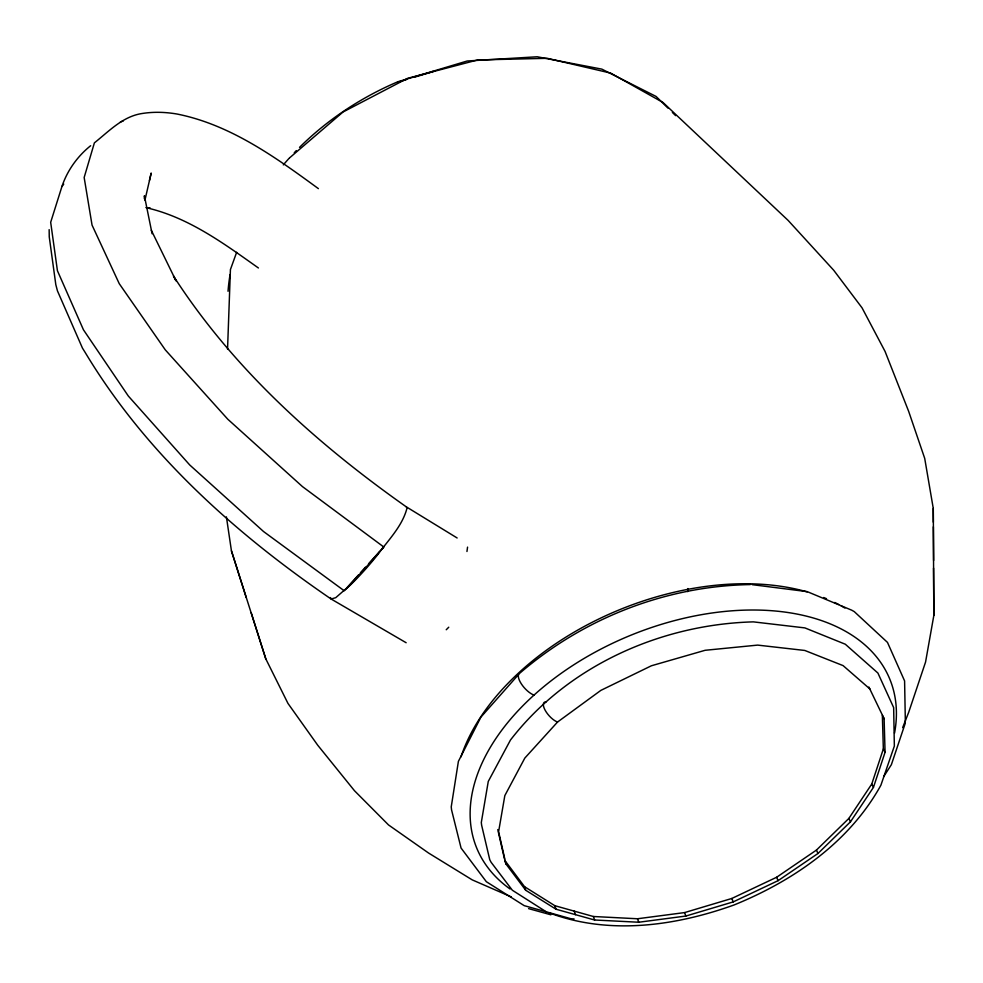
<?xml version="1.0" encoding="UTF-8"?>
<svg xmlns="http://www.w3.org/2000/svg" width="983" height="983" viewBox="0 0 983 983"><rect width="100%" height="100%" fill="white"/><g stroke="black" fill="none" stroke-linecap="round" stroke-linejoin="round"><path stroke-width="1.47" d="M144.341 198.689L144.39 195.777L152.095 233.757M227.552 349.1L230.427 269.563L236.657 252.287M432.545 72.423L432.52 71.39M687.744 591.619L687.928 588.559M466.95 551.5L467.564 547.113M933.359 526.802L933.85 615.37L925.556 662.075L908.722 712.22L902.652 727.629M144.919 200.213L151.198 173.033L149.453 180.503M90.657 145.705C77.497 156.248 67.274 170.501 61.929 186.537L50.674 222.305L57.432 270.743L83.444 329.784L128.318 396.026L189.731 464.971L263.542 531.533L344.21 590.758L350.501 584.922A126.623 35.327 -56.4 0 0 360.319 574.883L363.673 571.234A126.979 35.425 -56.4 0 0 377.116 555.432C387.953 540.392 402.428 526.274 407.048 507.928L406.151 506.749C316.551 443.53 233.229 368.809 173.487 276.051L176.018 280.831L151.308 230.268M524.553 886.703L554.842 905.699L593.363 916.5L637.488 918.761L684.549 912.593L731.807 898.474L776.619 877.266L816.431 850.098L848.857 818.434L871.761 784.041L883.348 748.923L882.353 715.354L884.11 718.708L885.069 752.278L873.445 787.383L850.479 821.8L817.991 853.465L778.106 880.657L733.22 901.903L685.901 916.033L638.778 922.238L594.592 920.002L556.034 909.226L525.708 890.254L505.938 863.946L504.795 860.371L524.553 886.703L525.708 890.254M883.631 776.717L891.36 764.7L905.159 723.586L905.331 720.785L904.593 680.924L887.477 642.403L854.252 611.61L851.696 610.173L807.215 591.631L752.192 584.652M61.929 186.537L63.735 184.104M318.394 188.638C275.498 157.255 230.182 124.571 176.952 114.016C165.599 112.087 154.061 111.669 142.646 113.426C122.973 116.154 109.187 131.095 94.393 142.854L84.157 177.493L92.046 225.095L119.238 283.657L165.291 349.862L227.786 419.225L302.469 486.61L383.726 546.953L376.661 555.162A121.327 10.469 -50.5 0 1 362.862 570.754L359.532 574.416A120.565 10.395 -50.5 0 1 347.073 587.785L335.756 597.664L331.148 599.028C234.851 533.228 145.791 453.347 85.263 352.602L82.449 348.093L57.444 290.857L55.81 284.628L49.248 236.842L49.15 229.641M518.582 674.498L480.92 717.099L458.397 761.37L451.234 806.883L451.566 809.918L461.064 848.046L486.339 881.702L524.209 905.65L571.111 918.786L574.097 918.933M347.245 587.392L358.39 575.03M360.417 572.782L365.492 567.166M368.527 563.8L379.671 551.451M381.699 549.202L383.726 546.953M869.992 689.046L843.095 665.614L804.807 650.463L757.66 645.106L705.13 650.291L651.397 665.774L600.846 690.385L557.545 722.038L524.811 758.09L504.832 795.603L498.602 831.729L505.938 863.946M289.555 157.894L343.067 111.976L407.564 78.333L477.627 59.963L547.261 58.316L610.676 73.098L663.058 102.515L788.157 220.438L833.731 270.276L862.054 307.851L885.069 351.435L908.661 411.361L924.708 458.373L933.272 508.444L933.617 560.494M397.882 82.154L406.544 79.574M415.195 76.981L432.495 71.796M120.467 121.855L123.084 121.118M750.336 584.578C665.737 586.003 583.705 618.196 519.675 673.294A14.303 5.64 48.1 0 0 521.395 683.959A14.303 5.64 48.1 0 0 533.966 695.079M146.012 207.597L150.264 208.261L146.504 207.659M146.664 207.818C188.589 217.427 223.989 243.624 258.418 267.978M528.596 908.624L550.873 914.792M548.772 912.703C608.772 935.361 675.124 926.133 734.141 904.938C793.416 880.768 849.373 842.32 880.891 785.22L894.346 746.072L893.658 707.613L877.905 673.036L845.294 644.221L804.88 627.904L753.359 621.87C660.637 624.377 567.695 665.823 510.484 740.002L488.268 781.436L481.301 822.513L481.645 825.29L489.767 859.744L491.082 862.238L512.352 890.242L546.56 912.003M511.307 896.914L472.221 879.871L428.539 853.011L388.531 824.946L354.47 790.713L317.718 745.212L287.958 703.398L265.779 658.831L231.435 550.836L226.409 516.861M406.151 642.735L331.148 599.028L330.509 597.553M406.151 506.749L457.144 537.984M668.035 108.167L656.091 96.445L601.842 69.129L537.209 56.768L467.232 60.995L397.734 81.798A257.534 203.186 -23.1 0 0 299.532 147.376M672.372 112.431L675.64 115.638M883.348 748.923L885.069 752.278M871.761 784.041L873.445 787.383M848.857 818.434L850.479 821.8M868.886 687.031L884.11 718.708M816.431 850.098L817.991 853.465M776.619 877.266L778.106 880.657M731.807 898.474L733.22 901.903M684.549 912.593L685.901 916.033M637.488 918.761L638.778 922.238M593.363 916.5L594.592 920.002M574.219 911.13L575.436 914.657M554.842 905.699L556.034 909.226M231.435 550.836L246.217 597.492M251.169 612.704L265.779 658.831M497.779 829.603L504.463 858.909M933.543 568.076L933.85 615.37M933.272 508.444L933.334 522.206M228.031 291.275A257.534 203.186 -23.1 0 1 230.071 274.564M283.313 164.898A257.534 203.186 -23.1 0 1 289.149 158.251M294.249 152.77A257.534 203.186 -23.1 0 1 296.338 150.596M448.752 627.203A124.276 40.07 -56.5 0 1 446.233 629.747M460.99 756.849A230.28 144.698 -22.2 0 1 807.178 591.901M823.643 597.517A230.28 144.698 -22.2 0 1 826.506 598.696M834.739 602.468A230.28 144.698 -22.2 0 1 838.671 604.496M841.215 605.897A230.28 144.698 -22.2 0 1 844.913 608.059M557.545 722.038A12.976 5.112 48.6 0 1 545.307 710.525A12.976 5.112 48.6 0 1 546.118 701.85M510.079 889.013A223.141 138.689 -22.2 0 1 631.504 634.957A223.141 138.689 -22.2 0 1 894.53 733.146"/></g></svg>
